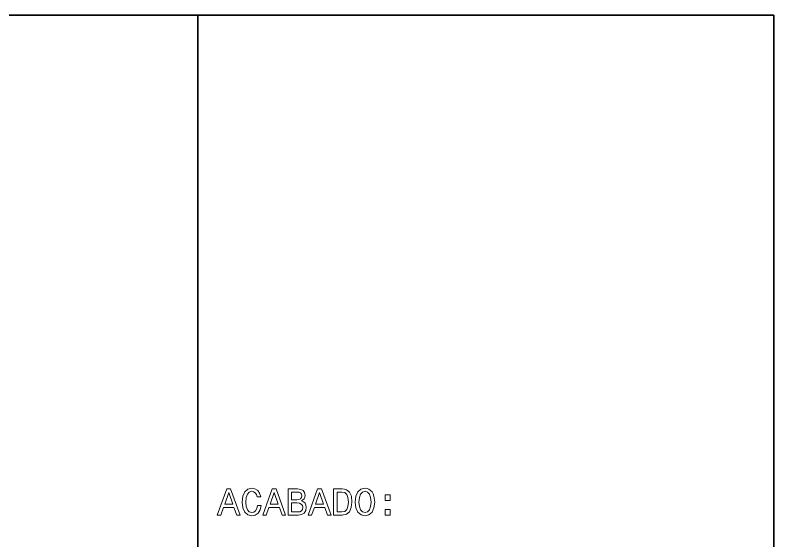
# Model space of a CAD drawing. Extents: x 15 to 1174, y 15 to 826.
# Drawn here: x 884.2 to 1174, y 625 to 825.8 of the extents above; entities that cross this region are included whole.
import ezdxf

# ---------------------------------------------------------------- set-up
doc = ezdxf.new("R2010")
doc.units = 0

msp = doc.modelspace()

# ---------------------------------------------------------------- linework, layer by layer
at = {"color": 7, "lineweight": 35}
for p, q in [((1173.969971, 825.840027), (15, 825.840027)), ((953.969971, 825.840027), (953.969971, 15)), ((953.969971, 825.840027), (1173.969971, 825.840027)), ((1173.969971, 15), (1173.969971, 825.840027)), ((1173.969971, 660.840027), (1173.969971, 825.840027))]:
    msp.add_line(p, q, dxfattribs=at)
at = {"color": 7, "lineweight": 13}
for points in [[(961.409119, 634.810242), (962.734741, 634.810242), (963.786621, 637.749695), (967.777954, 637.749695), (968.829834, 634.810242), (970.184326, 634.810242), (966.524353, 644.824646), (965.054626, 644.824646)], [(964.247742, 638.974487), (965.78949, 643.383728), (967.331299, 638.974487)], [(976.798157, 638.527832), (976.509949, 637.317444), (976.034485, 636.452881), (975.371643, 635.919739), (974.593567, 635.746826), (973.656921, 636.006226), (972.922058, 636.784302), (972.432129, 638.052307), (972.273682, 639.810242), (972.432129, 641.553772), (972.907654, 642.836182), (973.642517, 643.614258), (974.593567, 643.888062), (975.285156, 643.743958), (975.875977, 643.340515), (976.337036, 642.692078), (976.654053, 641.798706), (978.022949, 641.798706), (977.590637, 643.167603), (976.84137, 644.205078), (975.818298, 644.853455), (974.593567, 645.084045), (973.066162, 644.723816), (971.899048, 643.715149), (971.149719, 642.058105), (970.890381, 639.810242), (971.149719, 637.562378), (971.899048, 635.905334), (973.066162, 634.882263), (974.593567, 634.536438), (975.933594, 634.810242), (977.014282, 635.573914), (977.777954, 636.827515), (978.181458, 638.527832)], [(978.757812, 634.810242), (980.083435, 634.810242), (981.135315, 637.749695), (985.126709, 637.749695), (986.178528, 634.810242), (987.53302, 634.810242), (983.873108, 644.824646), (982.40332, 644.824646)], [(981.596436, 638.974487), (983.138184, 643.383728), (984.679993, 638.974487)], [(993.613708, 640.213684), (994.622375, 641.049438), (994.881714, 641.611389), (994.968201, 642.30304), (994.780884, 643.383728), (994.218872, 644.161804), (993.311096, 644.637329), (992.043091, 644.810242), (988.484009, 644.810242), (988.484009, 634.810242), (992.244812, 634.810242), (993.5849, 635.011963), (994.579102, 635.602722), (995.19873, 636.539368), (995.414856, 637.807373), (995.285156, 638.657532), (994.939392, 639.363525), (994.37738, 639.882263)], [(991.769348, 640.6604), (989.809692, 640.6604), (989.809692, 643.614258), (991.884583, 643.614258), (992.66272, 643.527832), (993.210266, 643.268433), (993.541687, 642.821777), (993.656921, 642.158936), (993.527283, 641.496094), (993.181458, 641.035034), (992.590637, 640.746826)], [(996.106506, 634.810242), (997.432129, 634.810242), (998.484009, 637.749695), (1002.475403, 637.749695), (1003.527283, 634.810242), (1004.881714, 634.810242), (1001.221802, 644.824646), (999.752075, 644.824646)], [(998.945129, 638.974487), (1000.486938, 643.383728), (1002.028687, 638.974487)], [(1009.146851, 644.810242), (1005.818298, 644.810242), (1005.818298, 634.810242), (1009.146851, 634.810242), (1010.717468, 635.127258), (1011.884583, 636.092651), (1012.605042, 637.663269), (1012.864441, 639.810242), (1012.633911, 642.000427), (1012.345703, 642.86499), (1011.942261, 643.556641), (1010.775085, 644.493225), (1010.011414, 644.723816)], [(1009.046021, 643.614258), (1010.141113, 643.398132), (1010.890381, 642.735291), (1011.337036, 641.553772), (1011.48114, 639.810242), (1011.322632, 638.12439), (1010.875977, 636.94281), (1010.112305, 636.236755), (1009.046021, 636.006226), (1007.158386, 636.006226), (1007.158386, 643.614258)], [(1014.132446, 639.810242), (1014.391785, 637.562378), (1015.141113, 635.905334), (1016.308228, 634.882263), (1017.835632, 634.536438), (1019.348572, 634.882263), (1020.530151, 635.905334), (1021.265015, 637.562378), (1021.538818, 639.810242), (1021.265015, 642.043701), (1020.947998, 642.951477), (1020.530151, 643.700745), (1019.348572, 644.723816), (1018.628113, 644.983154), (1017.835632, 645.084045), (1016.293823, 644.723816), (1015.126709, 643.715149), (1014.391785, 642.058105)], [(1015.515747, 639.810242), (1015.674255, 641.553772), (1016.149719, 642.836182), (1016.884583, 643.614258), (1017.835632, 643.888062), (1018.772217, 643.614258), (1019.50708, 642.821777), (1019.982605, 641.539368), (1020.155518, 639.810242), (1019.982605, 638.066711), (1019.50708, 636.784302), (1018.772217, 636.006226), (1017.835632, 635.746826), (1016.884583, 636.006226), (1016.149719, 636.784302), (1015.674255, 638.052307)], [(1025.515747, 640.401001), (1027.50415, 640.401001), (1027.50415, 642.547974), (1025.515747, 642.547974)], [(992.086365, 636.006226), (989.809692, 636.006226), (989.809692, 639.450012), (991.956665, 639.450012), (992.864441, 639.349121), (993.512878, 639.04657), (993.901917, 638.527832), (994.031555, 637.778564), (993.901917, 636.986023), (993.541687, 636.438477), (992.936462, 636.107056)], [(1025.515747, 634.810242), (1027.50415, 634.810242), (1027.50415, 636.957214), (1025.515747, 636.957214)]]:
    msp.add_lwpolyline(points, close=True, dxfattribs=at)

doc.saveas('drawing.dxf')
